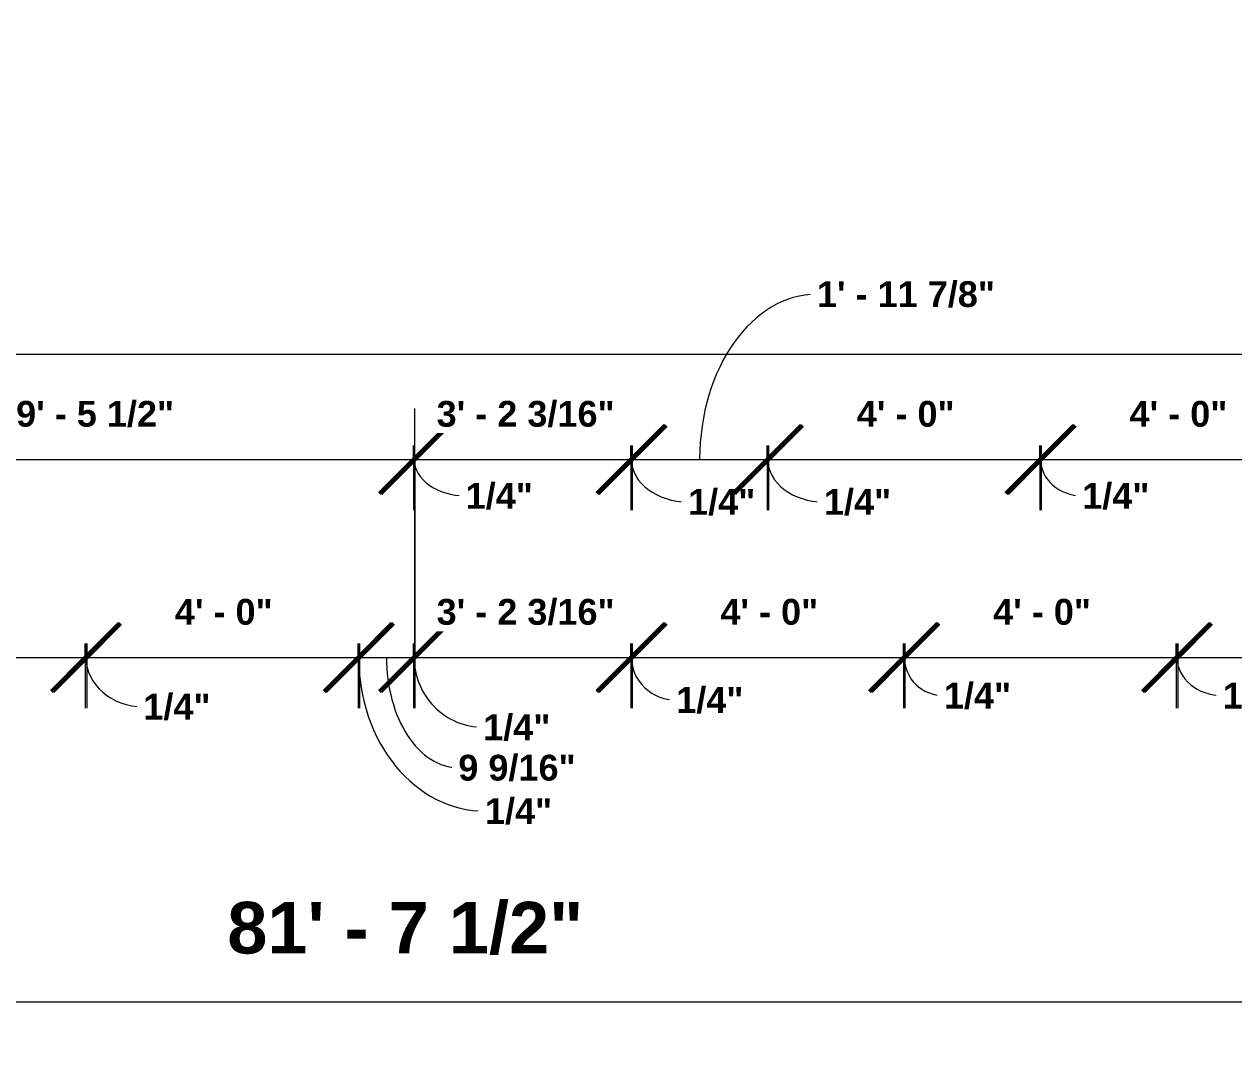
# Model space of a CAD drawing. Header units: inches. Extents: x 23906 to 26777, y -23220 to -20467.
# Drawn here: x 25728.7 to 25942.7, y -23075.6 to -22893.6 of the extents above; entities that cross this region are included whole.
import ezdxf

# ---------------------------------------------------------------- set-up
doc = ezdxf.new("R2010")
doc.units = ezdxf.units.IN
doc.header["$MEASUREMENT"] = 0
for name, color, linetype, lineweight in [('A-ANNO-DIMS', 211, 'Continuous', 9), ('A-ANNO-DIMS-96', 211, 'Continuous', 9), ('A-SITE-ROAD', 130, 'Continuous', 140), ('C-TOPO', 7, 'Continuous', 20)]:
    doc.layers.add(name, color=color, linetype=linetype, lineweight=lineweight)
doc.styles.add('Arial_B', font='arialbd.ttf', dxfattribs={"height": 9.132806})
doc.styles.add('Arial_B_1', font='arialbd.ttf', dxfattribs={"height": 4.566403})
doc.dimstyles.new('OD_Dimension_2', dxfattribs={"dimscale": 12, "dimtxt": 9, "dimasz": 1, "dimexe": 0.75, "dimexo": 0.5, "dimgap": 0.5, "dimtad": 1, "dimdec": 4, "dimrnd": 0.0625, "dimzin": 3, "dimdsep": 46, "dimlunit": 4, "dimtxsty": 'Arial_B', "dimblk1": 'OBLIQUE', "dimblk2": 'OBLIQUE', "dimsah": 1, "dimcen": 0.09, "dimdle": 0.75, "dimazin": 0, "dimtfac": 1, "dimtdec": 4, "dimtix": 1, "dimtmove": 0, "dimatfit": 3, "dimfxl": 1, "dimtvp": 1, "dimtfill": 1, "dimfrac": 2, "dimtolj": 1, "dimtzin": 0, "dimlwd": 13, "dimlwe": 13, "dimarcsym": 2})
doc.dimstyles.new('OD_Dimension_2_2', dxfattribs={"dimscale": 12, "dimtxt": 4.5, "dimasz": 1, "dimexe": 0.75, "dimexo": 0.5, "dimgap": 0.375, "dimtad": 1, "dimdec": 4, "dimrnd": 0.0625, "dimzin": 3, "dimdsep": 46, "dimlunit": 4, "dimtxsty": 'Arial_B_1', "dimblk1": 'OBLIQUE', "dimblk2": 'OBLIQUE', "dimsah": 1, "dimcen": 0.09, "dimdle": 0.75, "dimazin": 0, "dimtfac": 1, "dimtdec": 4, "dimtix": 1, "dimtmove": 1, "dimatfit": 3, "dimfxl": 1, "dimtvp": 1, "dimtfill": 1, "dimfrac": 2, "dimtolj": 1, "dimtzin": 0, "dimlwd": 13, "dimlwe": 13, "dimarcsym": 2})
doc.dimstyles.new('OD_Dimension_2_3', dxfattribs={"dimscale": 12, "dimtxt": 4.5, "dimasz": 1, "dimexe": 0.75, "dimexo": 0.5, "dimgap": 0.375, "dimtad": 1, "dimdec": 4, "dimrnd": 0.0625, "dimzin": 3, "dimdsep": 46, "dimlunit": 4, "dimtxsty": 'Arial_B_1', "dimblk1": 'OBLIQUE', "dimblk2": 'OBLIQUE', "dimsah": 1, "dimcen": 0.09, "dimdle": 0.75, "dimazin": 0, "dimtfac": 1, "dimtdec": 4, "dimtix": 1, "dimtmove": 0, "dimatfit": 3, "dimfxl": 1, "dimtvp": 1, "dimtfill": 1, "dimfrac": 2, "dimtolj": 1, "dimtzin": 0, "dimlwd": 13, "dimlwe": 13, "dimarcsym": 2})

# ---------------------------------------------------------------- blocks, each defined once
blk = doc.blocks.new('DIMBLOCK86-Enlarged First Floor Plan _East_')
at = {"layer": 'A-ANNO-DIMS-96', "lineweight": 13}
for p, q in [((25305.39, -22798.58), (25305.39, -23075.65)), ((25305.39, -23066.65), (25305.39, -22798.58)), ((26284.89, -22804.8), (26284.89, -23075.65)), ((26284.89, -23066.65), (26284.89, -22804.8)), ((25296.39, -23066.65), (26293.89, -23066.65))]:
    blk.add_line(p, q, dxfattribs=at)
at = {"layer": 'A-ANNO-DIMS-96', "lineweight": 50}
for p, q in [((25305.39, -23066.65), (25311.39, -23060.65)), ((26284.89, -23066.65), (26290.89, -23060.65)), ((25305.39, -23066.65), (25299.39, -23072.65)), ((26284.89, -23066.65), (26278.89, -23072.65))]:
    blk.add_line(p, q, dxfattribs=at)
at = {"layer": 'A-ANNO-DIMS-96', "color": 0, "lineweight": 13, "insert": (25764.64, -23048.94), "char_height": 9.1328, "width": 73.2, "attachment_point": 1, "line_spacing_factor": 0.938532, "style": 'Arial_B', "bg_fill": 3, "box_fill_scale": 1.25, "bg_fill_color": 0, "bg_fill_transparency": 0}
blk.add_mtext('81\' - 7 1/2"', dxfattribs=at)
blk = doc.blocks.new('_Oblique')
at = {"color": 0, "linetype": 'ByBlock', "lineweight": -2}
blk.add_line((-0.5, -0.5), (0.5, 0.5), dxfattribs=at)
blk = doc.blocks.new('DIMBLOCK144-Enlarged First Floor Plan _East_')
at = {"layer": 'A-ANNO-DIMS-96', "lineweight": 13}
for p, q in [((25684.08, -22804.62), (25684.08, -22979.65)), ((25684.08, -22970.65), (25684.08, -22804.62)), ((25797.58, -22968.16), (25797.58, -22979.65)), ((25797.58, -22970.65), (25797.58, -22968.16)), ((25684.08, -22970.65), (25797.58, -22970.65))]:
    blk.add_line(p, q, dxfattribs=at)
at = {"layer": 'A-ANNO-DIMS-96', "lineweight": 50}
for p, q in [((25684.08, -22970.65), (25690.08, -22964.65)), ((25797.58, -22970.65), (25803.58, -22964.65)), ((25684.08, -22970.65), (25678.08, -22976.65)), ((25797.58, -22970.65), (25791.58, -22976.65))]:
    blk.add_line(p, q, dxfattribs=at)
at = {"layer": 'A-ANNO-DIMS-96', "color": 0, "lineweight": 13, "insert": (25727.29, -22960.29), "char_height": 4.5664, "width": 32.4857, "attachment_point": 1, "line_spacing_factor": 0.938532, "style": 'Arial_B_1', "bg_fill": 3, "box_fill_scale": 1.25, "bg_fill_color": 0, "bg_fill_transparency": 0}
blk.add_mtext('9\' - 5 1/2"', dxfattribs=at)
blk = doc.blocks.new('DIMBLOCK145-Enlarged First Floor Plan _East_')
at = {"layer": 'A-ANNO-DIMS-96', "lineweight": 13}
for p, q in [((25797.83, -23003.9), (25797.83, -22961.65)), ((25797.58, -22968.16), (25797.58, -22979.65)), ((25797.58, -22970.65), (25797.58, -22968.16)), ((25797.58, -22970.65), (25797.83, -22970.65)), ((25797.83, -22970.65), (25797.83, -23003.9))]:
    blk.add_line(p, q, dxfattribs=at)
at = {"layer": 'A-ANNO-DIMS-96', "lineweight": 50}
for p, q in [((25797.58, -22970.65), (25803.58, -22964.65)), ((25797.83, -22970.65), (25803.83, -22964.65)), ((25797.58, -22970.65), (25791.58, -22976.65)), ((25797.83, -22970.65), (25791.83, -22976.65))]:
    blk.add_line(p, q, dxfattribs=at)
at = {"layer": 'A-ANNO-DIMS-96', "lineweight": 13}
blk.add_ellipse((25806.81, -22970.65), major_axis=(9.1, 0), ratio=0.707693, start_param=3.141593, end_param=4.712389, dxfattribs=at)
at = {"layer": 'A-ANNO-DIMS-96', "color": 0, "lineweight": 13, "insert": (25806.81, -22974.81), "char_height": 4.566, "width": 13.8, "attachment_point": 1, "line_spacing_factor": 0.938532, "style": 'Arial_B_1', "bg_fill": 3, "box_fill_scale": 1.25, "bg_fill_color": 0, "bg_fill_transparency": 0}
blk.add_mtext('1/4"', dxfattribs=at)
blk = doc.blocks.new('DIMBLOCK146-Enlarged First Floor Plan _East_')
at = {"layer": 'A-ANNO-DIMS-96', "lineweight": 13}
for p, q in [((25797.83, -23003.9), (25797.83, -22961.65)), ((25836.02, -22968.16), (25836.02, -22979.65)), ((25836.02, -22970.65), (25836.02, -22968.16)), ((25797.83, -22970.65), (25836.02, -22970.65)), ((25797.83, -22970.65), (25797.83, -23003.9))]:
    blk.add_line(p, q, dxfattribs=at)
at = {"layer": 'A-ANNO-DIMS-96', "lineweight": 50}
for p, q in [((25797.83, -22970.65), (25803.83, -22964.65)), ((25836.02, -22970.65), (25842.02, -22964.65)), ((25797.83, -22970.65), (25791.83, -22976.65)), ((25836.02, -22970.65), (25830.02, -22976.65))]:
    blk.add_line(p, q, dxfattribs=at)
at = {"layer": 'A-ANNO-DIMS-96', "color": 0, "lineweight": 13, "insert": (25801.67, -22960.29), "char_height": 4.5664, "width": 36.6, "attachment_point": 1, "line_spacing_factor": 0.938532, "style": 'Arial_B_1', "bg_fill": 3, "box_fill_scale": 1.25, "bg_fill_color": 0, "bg_fill_transparency": 0}
blk.add_mtext('3\' - 2 3/16"', dxfattribs=at)
blk = doc.blocks.new('DIMBLOCK147-Enlarged First Floor Plan _East_')
at = {"layer": 'A-ANNO-DIMS-96', "lineweight": 50}
for p, q in [((25836.02, -22970.65), (25842.02, -22964.65)), ((25836.27, -22970.65), (25842.27, -22964.65)), ((25836.02, -22970.65), (25830.02, -22976.65)), ((25836.27, -22970.65), (25830.27, -22976.65))]:
    blk.add_line(p, q, dxfattribs=at)
at = {"layer": 'A-ANNO-DIMS-96', "lineweight": 13}
for p, q in [((25836.02, -22968.16), (25836.02, -22979.65)), ((25836.02, -22970.65), (25836.02, -22968.16)), ((25836.27, -22968.16), (25836.27, -22979.65)), ((25836.27, -22970.65), (25836.27, -22968.16)), ((25836.02, -22970.65), (25836.27, -22970.65))]:
    blk.add_line(p, q, dxfattribs=at)
blk.add_ellipse((25846.16, -22970.65), major_axis=(10.02, 0), ratio=0.749908, start_param=3.141593, end_param=4.712389, dxfattribs=at)
at = {"layer": 'A-ANNO-DIMS-96', "color": 0, "lineweight": 13, "insert": (25846.16, -22975.88), "char_height": 4.566, "width": 13.8, "attachment_point": 1, "line_spacing_factor": 0.938532, "style": 'Arial_B_1', "bg_fill": 3, "box_fill_scale": 1.25, "bg_fill_color": 0, "bg_fill_transparency": 0}
blk.add_mtext('1/4"', dxfattribs=at)
blk = doc.blocks.new('DIMBLOCK148-Enlarged First Floor Plan _East_')
at = {"layer": 'A-ANNO-DIMS-96', "lineweight": 50}
for p, q in [((25836.27, -22970.65), (25842.27, -22964.65)), ((25860.14, -22970.65), (25866.14, -22964.65)), ((25836.27, -22970.65), (25830.27, -22976.65)), ((25860.14, -22970.65), (25854.14, -22976.65))]:
    blk.add_line(p, q, dxfattribs=at)
at = {"layer": 'A-ANNO-DIMS-96', "lineweight": 13}
for p, q in [((25836.27, -22968.16), (25836.27, -22979.65)), ((25836.27, -22970.65), (25836.27, -22968.16)), ((25860.14, -22968.16), (25860.14, -22979.65)), ((25860.14, -22970.65), (25860.14, -22968.16)), ((25836.27, -22970.65), (25860.14, -22970.65))]:
    blk.add_line(p, q, dxfattribs=at)
blk.add_ellipse((25868.95, -22970.65), major_axis=(0, 29.25), ratio=0.709261, start_param=0, end_param=1.570796, dxfattribs=at)
at = {"layer": 'A-ANNO-DIMS-96', "color": 0, "lineweight": 13, "insert": (25868.95, -22939.11), "char_height": 4.5664, "width": 36.6, "attachment_point": 1, "line_spacing_factor": 0.938532, "style": 'Arial_B_1', "bg_fill": 3, "box_fill_scale": 1.25, "bg_fill_color": 0, "bg_fill_transparency": 0}
blk.add_mtext('1\' - 11 7/8"', dxfattribs=at)
blk = doc.blocks.new('DIMBLOCK149-Enlarged First Floor Plan _East_')
at = {"layer": 'A-ANNO-DIMS-96', "lineweight": 50}
for p, q in [((25860.14, -22970.65), (25866.14, -22964.65)), ((25860.39, -22970.65), (25866.39, -22964.65)), ((25860.14, -22970.65), (25854.14, -22976.65)), ((25860.39, -22970.65), (25854.39, -22976.65))]:
    blk.add_line(p, q, dxfattribs=at)
at = {"layer": 'A-ANNO-DIMS-96', "lineweight": 13}
for p, q in [((25860.14, -22968.16), (25860.14, -22979.65)), ((25860.14, -22970.65), (25860.14, -22968.16)), ((25860.39, -22968.16), (25860.39, -22979.65)), ((25860.39, -22970.65), (25860.39, -22968.16)), ((25860.14, -22970.65), (25860.39, -22970.65))]:
    blk.add_line(p, q, dxfattribs=at)
blk.add_ellipse((25870.19, -22970.65), major_axis=(9.93, 0), ratio=0.756721, start_param=3.141593, end_param=4.712389, dxfattribs=at)
at = {"layer": 'A-ANNO-DIMS-96', "color": 0, "lineweight": 13, "insert": (25870.19, -22975.88), "char_height": 4.566, "width": 13.8, "attachment_point": 1, "line_spacing_factor": 0.938532, "style": 'Arial_B_1', "bg_fill": 3, "box_fill_scale": 1.25, "bg_fill_color": 0, "bg_fill_transparency": 0}
blk.add_mtext('1/4"', dxfattribs=at)
blk = doc.blocks.new('DIMBLOCK150-Enlarged First Floor Plan _East_')
at = {"layer": 'A-ANNO-DIMS-96', "lineweight": 50}
for p, q in [((25860.39, -22970.65), (25866.39, -22964.65)), ((25908.39, -22970.65), (25914.39, -22964.65)), ((25860.39, -22970.65), (25854.39, -22976.65)), ((25908.39, -22970.65), (25902.39, -22976.65))]:
    blk.add_line(p, q, dxfattribs=at)
at = {"layer": 'A-ANNO-DIMS-96', "lineweight": 13}
for p, q in [((25860.39, -22968.16), (25860.39, -22979.65)), ((25860.39, -22970.65), (25860.39, -22968.16)), ((25908.39, -22968.16), (25908.39, -22979.65)), ((25908.39, -22970.65), (25908.39, -22968.16)), ((25860.39, -22970.65), (25908.39, -22970.65))]:
    blk.add_line(p, q, dxfattribs=at)
at = {"layer": 'A-ANNO-DIMS-96', "color": 0, "lineweight": 13, "insert": (25876, -22960.29), "char_height": 4.566, "width": 20.1429, "attachment_point": 1, "line_spacing_factor": 0.938532, "style": 'Arial_B_1', "bg_fill": 3, "box_fill_scale": 1.25, "bg_fill_color": 0, "bg_fill_transparency": 0}
blk.add_mtext('4\' - 0"', dxfattribs=at)
blk = doc.blocks.new('DIMBLOCK151-Enlarged First Floor Plan _East_')
at = {"layer": 'A-ANNO-DIMS-96', "lineweight": 50}
for p, q in [((25908.39, -22970.65), (25914.39, -22964.65)), ((25908.64, -22970.65), (25914.64, -22964.65)), ((25908.39, -22970.65), (25902.39, -22976.65)), ((25908.64, -22970.65), (25902.64, -22976.65))]:
    blk.add_line(p, q, dxfattribs=at)
at = {"layer": 'A-ANNO-DIMS-96', "lineweight": 13}
for p, q in [((25908.39, -22968.16), (25908.39, -22979.65)), ((25908.39, -22970.65), (25908.39, -22968.16)), ((25908.64, -22968.16), (25908.64, -22979.65)), ((25908.64, -22970.65), (25908.64, -22968.16)), ((25908.39, -22970.65), (25908.64, -22970.65))]:
    blk.add_line(p, q, dxfattribs=at)
blk.add_ellipse((25915.88, -22970.65), major_axis=(7.36, 0), ratio=0.875137, start_param=3.141593, end_param=4.712389, dxfattribs=at)
at = {"layer": 'A-ANNO-DIMS-96', "color": 0, "lineweight": 13, "insert": (25915.88, -22974.81), "char_height": 4.566, "width": 13.8, "attachment_point": 1, "line_spacing_factor": 0.938532, "style": 'Arial_B_1', "bg_fill": 3, "box_fill_scale": 1.25, "bg_fill_color": 0, "bg_fill_transparency": 0}
blk.add_mtext('1/4"', dxfattribs=at)
blk = doc.blocks.new('DIMBLOCK152-Enlarged First Floor Plan _East_')
at = {"layer": 'A-ANNO-DIMS-96', "lineweight": 50}
for p, q in [((25908.64, -22970.65), (25914.64, -22964.65)), ((25956.64, -22970.65), (25962.64, -22964.65)), ((25908.64, -22970.65), (25902.64, -22976.65)), ((25956.64, -22970.65), (25950.64, -22976.65))]:
    blk.add_line(p, q, dxfattribs=at)
at = {"layer": 'A-ANNO-DIMS-96', "lineweight": 13}
for p, q in [((25908.64, -22968.16), (25908.64, -22979.65)), ((25908.64, -22970.65), (25908.64, -22968.16)), ((25956.64, -22968.16), (25956.64, -22979.65)), ((25956.64, -22970.65), (25956.64, -22968.16)), ((25908.64, -22970.65), (25956.64, -22970.65))]:
    blk.add_line(p, q, dxfattribs=at)
at = {"layer": 'A-ANNO-DIMS-96', "color": 0, "lineweight": 13, "insert": (25924.25, -22960.29), "char_height": 4.566, "width": 20.1429, "attachment_point": 1, "line_spacing_factor": 0.938532, "style": 'Arial_B_1', "bg_fill": 3, "box_fill_scale": 1.25, "bg_fill_color": 0, "bg_fill_transparency": 0}
blk.add_mtext('4\' - 0"', dxfattribs=at)
blk = doc.blocks.new('DIMBLOCK238-Enlarged First Floor Plan _East_')
at = {"layer": 'A-ANNO-DIMS-96', "lineweight": 50}
for p, q in [((25691.52, -23005.69), (25697.52, -22999.69)), ((25739.52, -23005.69), (25745.52, -22999.69)), ((25691.52, -23005.69), (25685.52, -23011.69)), ((25739.52, -23005.69), (25733.52, -23011.69))]:
    blk.add_line(p, q, dxfattribs=at)
at = {"layer": 'A-ANNO-DIMS-96', "lineweight": 13}
for p, q in [((25691.52, -23003.2), (25691.52, -23014.69)), ((25691.52, -23005.69), (25691.52, -23003.2)), ((25739.52, -23003.2), (25739.52, -23014.69)), ((25739.52, -23005.69), (25739.52, -23003.2)), ((25691.52, -23005.69), (25739.52, -23005.69))]:
    blk.add_line(p, q, dxfattribs=at)
at = {"layer": 'A-ANNO-DIMS-96', "color": 0, "lineweight": 13, "insert": (25707.12, -22995.33), "char_height": 4.566, "width": 20.1429, "attachment_point": 1, "line_spacing_factor": 0.938532, "style": 'Arial_B_1', "bg_fill": 3, "box_fill_scale": 1.25, "bg_fill_color": 0, "bg_fill_transparency": 0}
blk.add_mtext('4\' - 0"', dxfattribs=at)
blk = doc.blocks.new('DIMBLOCK239-Enlarged First Floor Plan _East_')
at = {"layer": 'A-ANNO-DIMS-96', "lineweight": 50}
for p, q in [((25739.52, -23005.69), (25745.52, -22999.69)), ((25739.77, -23005.69), (25745.77, -22999.69)), ((25739.52, -23005.69), (25733.52, -23011.69)), ((25739.77, -23005.69), (25733.77, -23011.69))]:
    blk.add_line(p, q, dxfattribs=at)
at = {"layer": 'A-ANNO-DIMS-96', "lineweight": 13}
for p, q in [((25739.52, -23003.2), (25739.52, -23014.69)), ((25739.52, -23005.69), (25739.52, -23003.2)), ((25739.77, -23003.2), (25739.77, -23014.69)), ((25739.77, -23005.69), (25739.77, -23003.2)), ((25739.52, -23005.69), (25739.77, -23005.69))]:
    blk.add_line(p, q, dxfattribs=at)
blk.add_ellipse((25749.79, -23005.69), major_axis=(10.15, 0), ratio=0.858017, start_param=3.141593, end_param=4.712389, dxfattribs=at)
at = {"layer": 'A-ANNO-DIMS-96', "color": 0, "lineweight": 13, "insert": (25749.79, -23012.12), "char_height": 4.566, "width": 13.8, "attachment_point": 1, "line_spacing_factor": 0.938532, "style": 'Arial_B_1', "bg_fill": 3, "box_fill_scale": 1.25, "bg_fill_color": 0, "bg_fill_transparency": 0}
blk.add_mtext('1/4"', dxfattribs=at)
blk = doc.blocks.new('DIMBLOCK240-Enlarged First Floor Plan _East_')
at = {"layer": 'A-ANNO-DIMS-96', "lineweight": 50}
for p, q in [((25739.77, -23005.69), (25745.77, -22999.69)), ((25787.77, -23005.69), (25793.77, -22999.69)), ((25739.77, -23005.69), (25733.77, -23011.69)), ((25787.77, -23005.69), (25781.77, -23011.69))]:
    blk.add_line(p, q, dxfattribs=at)
at = {"layer": 'A-ANNO-DIMS-96', "lineweight": 13}
for p, q in [((25739.77, -23003.2), (25739.77, -23014.69)), ((25739.77, -23005.69), (25739.77, -23003.2)), ((25787.77, -23003.2), (25787.77, -23014.69)), ((25787.77, -23005.69), (25787.77, -23003.2)), ((25739.77, -23005.69), (25787.77, -23005.69))]:
    blk.add_line(p, q, dxfattribs=at)
at = {"layer": 'A-ANNO-DIMS-96', "color": 0, "lineweight": 13, "insert": (25755.37, -22995.33), "char_height": 4.566, "width": 20.1429, "attachment_point": 1, "line_spacing_factor": 0.938532, "style": 'Arial_B_1', "bg_fill": 3, "box_fill_scale": 1.25, "bg_fill_color": 0, "bg_fill_transparency": 0}
blk.add_mtext('4\' - 0"', dxfattribs=at)
blk = doc.blocks.new('DIMBLOCK241-Enlarged First Floor Plan _East_')
at = {"layer": 'A-ANNO-DIMS-96', "lineweight": 50}
for p, q in [((25787.77, -23005.69), (25793.77, -22999.69)), ((25788.02, -23005.69), (25794.02, -22999.69)), ((25787.77, -23005.69), (25781.77, -23011.69)), ((25788.02, -23005.69), (25782.02, -23011.69))]:
    blk.add_line(p, q, dxfattribs=at)
at = {"layer": 'A-ANNO-DIMS-96', "lineweight": 13}
for p, q in [((25787.77, -23003.2), (25787.77, -23014.69)), ((25787.77, -23005.69), (25787.77, -23003.2)), ((25788.02, -23003.2), (25788.02, -23014.69)), ((25788.02, -23005.69), (25788.02, -23003.2)), ((25787.77, -23005.69), (25788.02, -23005.69))]:
    blk.add_line(p, q, dxfattribs=at)
blk.add_ellipse((25810.22, -23005.69), major_axis=(0, 27.19), ratio=0.821448, start_param=1.570796, end_param=3.141593, dxfattribs=at)
at = {"layer": 'A-ANNO-DIMS-96', "color": 0, "lineweight": 13, "insert": (25810.22, -23030.59), "char_height": 4.566, "width": 13.8, "attachment_point": 1, "line_spacing_factor": 0.938532, "style": 'Arial_B_1', "bg_fill": 3, "box_fill_scale": 1.25, "bg_fill_color": 0, "bg_fill_transparency": 0}
blk.add_mtext('1/4"', dxfattribs=at)
blk = doc.blocks.new('DIMBLOCK242-Enlarged First Floor Plan _East_')
at = {"layer": 'A-ANNO-DIMS-96', "lineweight": 50}
for p, q in [((25788.02, -23005.69), (25794.02, -22999.69)), ((25797.58, -23005.69), (25803.58, -22999.69)), ((25788.02, -23005.69), (25782.02, -23011.69)), ((25797.58, -23005.69), (25791.58, -23011.69))]:
    blk.add_line(p, q, dxfattribs=at)
at = {"layer": 'A-ANNO-DIMS-96', "lineweight": 13}
for p, q in [((25788.02, -23003.2), (25788.02, -23014.69)), ((25788.02, -23005.69), (25788.02, -23003.2)), ((25797.58, -23003.2), (25797.58, -23014.69)), ((25797.58, -23005.69), (25797.58, -23003.2)), ((25788.02, -23005.69), (25797.58, -23005.69))]:
    blk.add_line(p, q, dxfattribs=at)
blk.add_ellipse((25805.51, -23005.69), major_axis=(0, 19.5), ratio=0.65171, start_param=1.570796, end_param=3.141593, dxfattribs=at)
at = {"layer": 'A-ANNO-DIMS-96', "color": 0, "lineweight": 13, "insert": (25805.51, -23022.91), "char_height": 4.566, "width": 24.0857, "attachment_point": 1, "line_spacing_factor": 0.938532, "style": 'Arial_B_1', "bg_fill": 3, "box_fill_scale": 1.25, "bg_fill_color": 0, "bg_fill_transparency": 0}
blk.add_mtext('9 9/16"', dxfattribs=at)
blk = doc.blocks.new('DIMBLOCK243-Enlarged First Floor Plan _East_')
at = {"layer": 'A-ANNO-DIMS-96', "lineweight": 50}
for p, q in [((25797.58, -23005.69), (25803.58, -22999.69)), ((25797.83, -23005.69), (25803.83, -22999.69)), ((25797.58, -23005.69), (25791.58, -23011.69)), ((25797.83, -23005.69), (25791.83, -23011.69))]:
    blk.add_line(p, q, dxfattribs=at)
at = {"layer": 'A-ANNO-DIMS-96', "lineweight": 13}
for p, q in [((25797.58, -23003.2), (25797.58, -23014.69)), ((25797.58, -23005.69), (25797.58, -23003.2)), ((25797.83, -23003.2), (25797.83, -23014.69)), ((25797.83, -23005.69), (25797.83, -23003.2)), ((25797.58, -23005.69), (25797.83, -23005.69))]:
    blk.add_line(p, q, dxfattribs=at)
blk.add_ellipse((25809.91, -23005.69), major_axis=(0, 12.36), ratio=0.987583, start_param=1.570796, end_param=3.141593, dxfattribs=at)
at = {"layer": 'A-ANNO-DIMS-96', "color": 0, "lineweight": 13, "insert": (25809.91, -23015.77), "char_height": 4.566, "width": 13.8, "attachment_point": 1, "line_spacing_factor": 0.938532, "style": 'Arial_B_1', "bg_fill": 3, "box_fill_scale": 1.25, "bg_fill_color": 0, "bg_fill_transparency": 0}
blk.add_mtext('1/4"', dxfattribs=at)
blk = doc.blocks.new('DIMBLOCK244-Enlarged First Floor Plan _East_')
at = {"layer": 'A-ANNO-DIMS-96', "lineweight": 50}
for p, q in [((25797.83, -23005.69), (25803.83, -22999.69)), ((25836.02, -23005.69), (25842.02, -22999.69)), ((25797.83, -23005.69), (25791.83, -23011.69)), ((25836.02, -23005.69), (25830.02, -23011.69))]:
    blk.add_line(p, q, dxfattribs=at)
at = {"layer": 'A-ANNO-DIMS-96', "lineweight": 13}
for p, q in [((25797.83, -23003.2), (25797.83, -23014.69)), ((25797.83, -23005.69), (25797.83, -23003.2)), ((25836.02, -23003.2), (25836.02, -23014.69)), ((25836.02, -23005.69), (25836.02, -23003.2)), ((25797.83, -23005.69), (25836.02, -23005.69))]:
    blk.add_line(p, q, dxfattribs=at)
at = {"layer": 'A-ANNO-DIMS-96', "color": 0, "lineweight": 13, "insert": (25801.67, -22995.33), "char_height": 4.5664, "width": 36.6, "attachment_point": 1, "line_spacing_factor": 0.938532, "style": 'Arial_B_1', "bg_fill": 3, "box_fill_scale": 1.25, "bg_fill_color": 0, "bg_fill_transparency": 0}
blk.add_mtext('3\' - 2 3/16"', dxfattribs=at)
blk = doc.blocks.new('DIMBLOCK245-Enlarged First Floor Plan _East_')
at = {"layer": 'A-ANNO-DIMS-96', "lineweight": 50}
for p, q in [((25836.02, -23005.69), (25842.02, -22999.69)), ((25836.27, -23005.69), (25842.27, -22999.69)), ((25836.02, -23005.69), (25830.02, -23011.69)), ((25836.27, -23005.69), (25830.27, -23011.69))]:
    blk.add_line(p, q, dxfattribs=at)
at = {"layer": 'A-ANNO-DIMS-96', "lineweight": 13}
for p, q in [((25836.02, -23003.2), (25836.02, -23014.69)), ((25836.02, -23005.69), (25836.02, -23003.2)), ((25836.27, -23003.2), (25836.27, -23014.69)), ((25836.27, -23005.69), (25836.27, -23003.2)), ((25836.02, -23005.69), (25836.27, -23005.69))]:
    blk.add_line(p, q, dxfattribs=at)
blk.add_ellipse((25844.06, -23005.69), major_axis=(7.92, 0), ratio=0.950906, start_param=3.141593, end_param=4.712389, dxfattribs=at)
at = {"layer": 'A-ANNO-DIMS-96', "color": 0, "lineweight": 13, "insert": (25844.06, -23010.93), "char_height": 4.566, "width": 13.8, "attachment_point": 1, "line_spacing_factor": 0.938532, "style": 'Arial_B_1', "bg_fill": 3, "box_fill_scale": 1.25, "bg_fill_color": 0, "bg_fill_transparency": 0}
blk.add_mtext('1/4"', dxfattribs=at)
blk = doc.blocks.new('DIMBLOCK246-Enlarged First Floor Plan _East_')
at = {"layer": 'A-ANNO-DIMS-96', "lineweight": 50}
for p, q in [((25836.27, -23005.69), (25842.27, -22999.69)), ((25884.27, -23005.69), (25890.27, -22999.69)), ((25836.27, -23005.69), (25830.27, -23011.69)), ((25884.27, -23005.69), (25878.27, -23011.69))]:
    blk.add_line(p, q, dxfattribs=at)
at = {"layer": 'A-ANNO-DIMS-96', "lineweight": 13}
for p, q in [((25836.27, -23003.2), (25836.27, -23014.69)), ((25836.27, -23005.69), (25836.27, -23003.2)), ((25884.27, -23003.2), (25884.27, -23014.69)), ((25884.27, -23005.69), (25884.27, -23003.2)), ((25836.27, -23005.69), (25884.27, -23005.69))]:
    blk.add_line(p, q, dxfattribs=at)
at = {"layer": 'A-ANNO-DIMS-96', "color": 0, "lineweight": 13, "insert": (25851.87, -22995.33), "char_height": 4.566, "width": 20.1429, "attachment_point": 1, "line_spacing_factor": 0.938532, "style": 'Arial_B_1', "bg_fill": 3, "box_fill_scale": 1.25, "bg_fill_color": 0, "bg_fill_transparency": 0}
blk.add_mtext('4\' - 0"', dxfattribs=at)
blk = doc.blocks.new('DIMBLOCK247-Enlarged First Floor Plan _East_')
at = {"layer": 'A-ANNO-DIMS-96', "lineweight": 50}
for p, q in [((25884.27, -23005.69), (25890.27, -22999.69)), ((25884.52, -23005.69), (25890.52, -22999.69)), ((25884.27, -23005.69), (25878.27, -23011.69)), ((25884.52, -23005.69), (25878.52, -23011.69))]:
    blk.add_line(p, q, dxfattribs=at)
at = {"layer": 'A-ANNO-DIMS-96', "lineweight": 13}
for p, q in [((25884.27, -23003.2), (25884.27, -23014.69)), ((25884.27, -23005.69), (25884.27, -23003.2)), ((25884.52, -23003.2), (25884.52, -23014.69)), ((25884.52, -23005.69), (25884.52, -23003.2)), ((25884.27, -23005.69), (25884.52, -23005.69))]:
    blk.add_line(p, q, dxfattribs=at)
blk.add_ellipse((25891.41, -23005.69), major_axis=(7.02, 0), ratio=0.961705, start_param=3.141593, end_param=4.712389, dxfattribs=at)
at = {"layer": 'A-ANNO-DIMS-96', "color": 0, "lineweight": 13, "insert": (25891.41, -23010.16), "char_height": 4.566, "width": 13.8, "attachment_point": 1, "line_spacing_factor": 0.938532, "style": 'Arial_B_1', "bg_fill": 3, "box_fill_scale": 1.25, "bg_fill_color": 0, "bg_fill_transparency": 0}
blk.add_mtext('1/4"', dxfattribs=at)
blk = doc.blocks.new('DIMBLOCK248-Enlarged First Floor Plan _East_')
at = {"layer": 'A-ANNO-DIMS-96', "lineweight": 50}
for p, q in [((25884.52, -23005.69), (25890.52, -22999.69)), ((25932.52, -23005.69), (25938.52, -22999.69)), ((25884.52, -23005.69), (25878.52, -23011.69)), ((25932.52, -23005.69), (25926.52, -23011.69))]:
    blk.add_line(p, q, dxfattribs=at)
at = {"layer": 'A-ANNO-DIMS-96', "lineweight": 13}
for p, q in [((25884.52, -23003.2), (25884.52, -23014.69)), ((25884.52, -23005.69), (25884.52, -23003.2)), ((25932.52, -23003.2), (25932.52, -23014.69)), ((25932.52, -23005.69), (25932.52, -23003.2)), ((25884.52, -23005.69), (25932.52, -23005.69))]:
    blk.add_line(p, q, dxfattribs=at)
at = {"layer": 'A-ANNO-DIMS-96', "color": 0, "lineweight": 13, "insert": (25900.12, -22995.33), "char_height": 4.566, "width": 20.1429, "attachment_point": 1, "line_spacing_factor": 0.938532, "style": 'Arial_B_1', "bg_fill": 3, "box_fill_scale": 1.25, "bg_fill_color": 0, "bg_fill_transparency": 0}
blk.add_mtext('4\' - 0"', dxfattribs=at)
blk = doc.blocks.new('DIMBLOCK249-Enlarged First Floor Plan _East_')
at = {"layer": 'A-ANNO-DIMS-96', "lineweight": 50}
for p, q in [((25932.52, -23005.69), (25938.52, -22999.69)), ((25932.77, -23005.69), (25938.77, -22999.69)), ((25932.52, -23005.69), (25926.52, -23011.69)), ((25932.77, -23005.69), (25926.77, -23011.69))]:
    blk.add_line(p, q, dxfattribs=at)
at = {"layer": 'A-ANNO-DIMS-96', "lineweight": 13}
for p, q in [((25932.52, -23003.2), (25932.52, -23014.69)), ((25932.52, -23005.69), (25932.52, -23003.2)), ((25932.77, -23003.2), (25932.77, -23014.69)), ((25932.77, -23005.69), (25932.77, -23003.2)), ((25932.52, -23005.69), (25932.77, -23005.69))]:
    blk.add_line(p, q, dxfattribs=at)
blk.add_ellipse((25940.74, -23005.69), major_axis=(8.1, 0), ratio=0.833531, start_param=3.141593, end_param=4.712389, dxfattribs=at)
at = {"layer": 'A-ANNO-DIMS-96', "color": 0, "lineweight": 13, "insert": (25940.74, -23010.16), "char_height": 4.566, "width": 13.8, "attachment_point": 1, "line_spacing_factor": 0.938532, "style": 'Arial_B_1', "bg_fill": 3, "box_fill_scale": 1.25, "bg_fill_color": 0, "bg_fill_transparency": 0}
blk.add_mtext('1/4"', dxfattribs=at)
blk = doc.blocks.new('DIMBLOCK250-Enlarged First Floor Plan _East_')
at = {"layer": 'A-ANNO-DIMS-96', "lineweight": 50}
for p, q in [((25932.77, -23005.69), (25938.77, -22999.69)), ((25980.77, -23005.69), (25986.77, -22999.69)), ((25932.77, -23005.69), (25926.77, -23011.69)), ((25980.77, -23005.69), (25974.77, -23011.69))]:
    blk.add_line(p, q, dxfattribs=at)
at = {"layer": 'A-ANNO-DIMS-96', "lineweight": 13}
for p, q in [((25932.77, -23003.2), (25932.77, -23014.69)), ((25932.77, -23005.69), (25932.77, -23003.2)), ((25980.77, -23003.2), (25980.77, -23014.69)), ((25980.77, -23005.69), (25980.77, -23003.2)), ((25932.77, -23005.69), (25980.77, -23005.69))]:
    blk.add_line(p, q, dxfattribs=at)
at = {"layer": 'A-ANNO-DIMS-96', "color": 0, "lineweight": 13, "insert": (25948.37, -22995.33), "char_height": 4.566, "width": 20.1429, "attachment_point": 1, "line_spacing_factor": 0.938532, "style": 'Arial_B_1', "bg_fill": 3, "box_fill_scale": 1.25, "bg_fill_color": 0, "bg_fill_transparency": 0}
blk.add_mtext('4\' - 0"', dxfattribs=at)

msp = doc.modelspace()

# ---------------------------------------------------------------- linework, layer by layer
at = {"layer": 'A-SITE-ROAD', "color": 43, "lineweight": 13}
msp.add_line((26158.89344, -22952.06748), (24207.10448, -22952.06748), dxfattribs=at)
at = {"layer": 'C-TOPO', "color": 43, "lineweight": 13}
for p in [(26363.89648, -22952.06689), (26284.88965, -22952.06689)]:
    msp.add_line(p, (24207.10448, -22952.06689), dxfattribs=at)

# ---------------------------------------------------------------- next in the draw order: dimensions: what is measured, and where the dimension line sits
at = {"layer": 'A-ANNO-DIMS', "lineweight": 13}
dim = msp.add_linear_dim(base=(26284.89023, -23066.64879), p1=(25305.39023, -22792.58406), p2=(26284.89023, -22798.80281), dimstyle='OD_Dimension_2', override={"dimpost": '<>', "dimfxl": 979.519741}, dxfattribs=at)
dim.commit()
dim.dimension.update_dxf_attribs({"geometry": 'DIMBLOCK86-Enlarged First Floor Plan _East_', "text_midpoint": (25795.14023, -23055.92353)})

# ---------------------------------------------------------------- next in the draw order: dimensions: what is measured, and where the dimension line sits
for base, p1, p2, override, picture, middle in [((25797.57773, -22970.64582), (25684.07773, -22798.61531), (25797.57773, -22962.16053), {"dimpost": '<>', "dimfxl": 199.071068}, 'DIMBLOCK144-Enlarged First Floor Plan _East_', (25740.82773, -22963.78318)), ((25739.51523, -23005.68557), (25691.51523, -22997.20029), (25739.51523, -22997.20029), {"dimpost": '<>', "dimfxl": 48}, 'DIMBLOCK238-Enlarged First Floor Plan _East_', (25715.51523, -22998.85409))]:
    dim = msp.add_linear_dim(base=base, p1=p1, p2=p2, dimstyle='OD_Dimension_2_3', override=override, dxfattribs=at)
    dim.commit()
    dim.dimension.update_dxf_attribs({"geometry": picture, "text_midpoint": middle})

# ---------------------------------------------------------------- next in the draw order: dimensions: what is measured, and where the dimension line sits
for base, p1, p2, override, picture, middle in [((25797.82773, -22970.64582), (25797.57773, -22962.16053), (25797.82773, -22997.90194), {"dimpost": '<>', "dimfxl": 35.742277}, 'DIMBLOCK145-Enlarged First Floor Plan _East_', (25813.70537, -22977.85127)), ((25739.76523, -23005.68557), (25739.51523, -22997.20029), (25739.76523, -22997.20029), {"dimpost": '<>', "dimfxl": 0.25}, 'DIMBLOCK239-Enlarged First Floor Plan _East_', (25756.69456, -23015.16175))]:
    dim = msp.add_linear_dim(base=base, p1=p1, p2=p2, dimstyle='OD_Dimension_2_2', override=override, dxfattribs=at)
    dim.commit()
    dim.dimension.update_dxf_attribs({"geometry": picture, "text_midpoint": middle, "dimtype": 160})

# ---------------------------------------------------------------- next in the draw order: dimensions: what is measured, and where the dimension line sits
dim = msp.add_linear_dim(base=(25836.01523, -22970.64582), p1=(25797.82773, -22997.90194), p2=(25836.01523, -22962.16053), dimstyle='OD_Dimension_2_3', override={"dimpost": '<>', "dimfxl": 52.304235}, dxfattribs=at)
dim.commit()
dim.dimension.update_dxf_attribs({"geometry": 'DIMBLOCK146-Enlarged First Floor Plan _East_', "text_midpoint": (25816.92148, -22963.78474)})

# ---------------------------------------------------------------- next in the draw order: dimensions: what is measured, and where the dimension line sits
dim = msp.add_linear_dim(base=(25836.26523, -22970.64582), p1=(25836.01523, -22962.16053), p2=(25836.26523, -22962.16053), dimstyle='OD_Dimension_2_2', override={"dimpost": '<>', "dimfxl": 0.25}, dxfattribs=at)
dim.commit()
dim.dimension.update_dxf_attribs({"geometry": 'DIMBLOCK147-Enlarged First Floor Plan _East_', "text_midpoint": (25853.05808, -22978.92187), "dimtype": 160})
dim = msp.add_linear_dim(base=(25787.76523, -23005.68557), p1=(25739.76523, -22997.20029), p2=(25787.76523, -22997.20029), dimstyle='OD_Dimension_2_3', override={"dimpost": '<>', "dimfxl": 48}, dxfattribs=at)
dim.commit()
dim.dimension.update_dxf_attribs({"geometry": 'DIMBLOCK240-Enlarged First Floor Plan _East_', "text_midpoint": (25763.76523, -22998.85409)})

# ---------------------------------------------------------------- next in the draw order: dimensions: what is measured, and where the dimension line sits
for base, p1, p2, override, picture, middle in [((25860.14023, -22970.64582), (25836.26523, -22962.16053), (25860.14023, -22962.16053), {"dimpost": '<>', "dimfxl": 23.875}, 'DIMBLOCK148-Enlarged First Floor Plan _East_', (25887.25145, -22942.15537)), ((25788.01523, -23005.68557), (25787.76523, -22997.20029), (25788.01523, -22997.20029), {"dimpost": '<>', "dimfxl": 0.25}, 'DIMBLOCK241-Enlarged First Floor Plan _East_', (25817.12129, -23033.63417))]:
    dim = msp.add_linear_dim(base=base, p1=p1, p2=p2, dimstyle='OD_Dimension_2_2', override=override, dxfattribs=at)
    dim.commit()
    dim.dimension.update_dxf_attribs({"geometry": picture, "text_midpoint": middle, "dimtype": 160})

# ---------------------------------------------------------------- next in the draw order: dimensions: what is measured, and where the dimension line sits
for base, p1, p2, override, picture, middle in [((25860.39023, -22970.64582), (25860.14023, -22962.16053), (25860.39023, -22962.16053), {"dimpost": '<>', "dimfxl": 0.25}, 'DIMBLOCK149-Enlarged First Floor Plan _East_', (25877.09289, -22978.92187)), ((25797.57773, -23005.68557), (25788.01523, -22997.20029), (25797.57773, -22997.20029), {"dimpost": '<>', "dimfxl": 9.5625}, 'DIMBLOCK242-Enlarged First Floor Plan _East_', (25817.54897, -23025.95114))]:
    dim = msp.add_linear_dim(base=base, p1=p1, p2=p2, dimstyle='OD_Dimension_2_2', override=override, dxfattribs=at)
    dim.commit()
    dim.dimension.update_dxf_attribs({"geometry": picture, "text_midpoint": middle, "dimtype": 160})

# ---------------------------------------------------------------- next in the draw order: dimensions: what is measured, and where the dimension line sits
dim = msp.add_linear_dim(base=(25908.39023, -22970.64582), p1=(25860.39023, -22962.16053), p2=(25908.39023, -22962.16053), dimstyle='OD_Dimension_2_3', override={"dimpost": '<>', "dimfxl": 48}, dxfattribs=at)
dim.commit()
dim.dimension.update_dxf_attribs({"geometry": 'DIMBLOCK150-Enlarged First Floor Plan _East_', "text_midpoint": (25884.39023, -22963.81433)})
dim = msp.add_linear_dim(base=(25797.82773, -23005.68557), p1=(25797.57773, -22997.20029), p2=(25797.82773, -22997.20029), dimstyle='OD_Dimension_2_2', override={"dimpost": '<>', "dimfxl": 0.25}, dxfattribs=at)
dim.commit()
dim.dimension.update_dxf_attribs({"geometry": 'DIMBLOCK243-Enlarged First Floor Plan _East_', "text_midpoint": (25816.81019, -23018.81011), "dimtype": 160})

# ---------------------------------------------------------------- next in the draw order: dimensions: what is measured, and where the dimension line sits
dim = msp.add_linear_dim(base=(25908.64023, -22970.64582), p1=(25908.39023, -22962.16053), p2=(25908.64023, -22962.16053), dimstyle='OD_Dimension_2_2', override={"dimpost": '<>', "dimfxl": 0.25}, dxfattribs=at)
dim.commit()
dim.dimension.update_dxf_attribs({"geometry": 'DIMBLOCK151-Enlarged First Floor Plan _East_', "text_midpoint": (25922.77622, -22977.85127), "dimtype": 160})
dim = msp.add_linear_dim(base=(25836.01523, -23005.68557), p1=(25797.82773, -22997.20029), p2=(25836.01523, -22997.20029), dimstyle='OD_Dimension_2_3', override={"dimpost": '<>', "dimfxl": 38.1875}, dxfattribs=at)
dim.commit()
dim.dimension.update_dxf_attribs({"geometry": 'DIMBLOCK244-Enlarged First Floor Plan _East_', "text_midpoint": (25816.92148, -22998.8245)})

# ---------------------------------------------------------------- next in the draw order: dimensions: what is measured, and where the dimension line sits
dim = msp.add_linear_dim(base=(25956.64023, -22970.64582), p1=(25908.64023, -22962.16053), p2=(25956.64023, -22962.16053), dimstyle='OD_Dimension_2_3', override={"dimpost": '<>', "dimfxl": 48}, dxfattribs=at)
dim.commit()
dim.dimension.update_dxf_attribs({"geometry": 'DIMBLOCK152-Enlarged First Floor Plan _East_', "text_midpoint": (25932.64023, -22963.81433)})
dim = msp.add_linear_dim(base=(25836.26523, -23005.68557), p1=(25836.01523, -22997.20029), p2=(25836.26523, -22997.20029), dimstyle='OD_Dimension_2_2', override={"dimpost": '<>', "dimfxl": 0.25}, dxfattribs=at)
dim.commit()
dim.dimension.update_dxf_attribs({"geometry": 'DIMBLOCK245-Enlarged First Floor Plan _East_', "text_midpoint": (25850.95571, -23013.97604), "dimtype": 160})

# ---------------------------------------------------------------- next in the draw order: dimensions: what is measured, and where the dimension line sits
dim = msp.add_linear_dim(base=(25884.26523, -23005.68557), p1=(25836.26523, -22997.20029), p2=(25884.26523, -22997.20029), dimstyle='OD_Dimension_2_3', override={"dimpost": '<>', "dimfxl": 48}, dxfattribs=at)
dim.commit()
dim.dimension.update_dxf_attribs({"geometry": 'DIMBLOCK246-Enlarged First Floor Plan _East_', "text_midpoint": (25860.26523, -22998.85409)})

# ---------------------------------------------------------------- next in the draw order: dimensions: what is measured, and where the dimension line sits
dim = msp.add_linear_dim(base=(25884.51523, -23005.68557), p1=(25884.26523, -22997.20029), p2=(25884.51523, -22997.20029), dimstyle='OD_Dimension_2_2', override={"dimpost": '<>', "dimfxl": 0.25}, dxfattribs=at)
dim.commit()
dim.dimension.update_dxf_attribs({"geometry": 'DIMBLOCK247-Enlarged First Floor Plan _East_', "text_midpoint": (25898.31216, -23013.20219), "dimtype": 160})

# ---------------------------------------------------------------- next in the draw order: dimensions: what is measured, and where the dimension line sits
dim = msp.add_linear_dim(base=(25932.51523, -23005.68557), p1=(25884.51523, -22997.20029), p2=(25932.51523, -22997.20029), dimstyle='OD_Dimension_2_3', override={"dimpost": '<>', "dimfxl": 48}, dxfattribs=at)
dim.commit()
dim.dimension.update_dxf_attribs({"geometry": 'DIMBLOCK248-Enlarged First Floor Plan _East_', "text_midpoint": (25908.51523, -22998.85409)})

# ---------------------------------------------------------------- next in the draw order: dimensions: what is measured, and where the dimension line sits
dim = msp.add_linear_dim(base=(25932.76523, -23005.68557), p1=(25932.51523, -22997.20029), p2=(25932.76523, -22997.20029), dimstyle='OD_Dimension_2_2', override={"dimpost": '<>', "dimfxl": 0.25}, dxfattribs=at)
dim.commit()
dim.dimension.update_dxf_attribs({"geometry": 'DIMBLOCK249-Enlarged First Floor Plan _East_', "text_midpoint": (25947.64194, -23013.20219), "dimtype": 160})

# ---------------------------------------------------------------- next in the draw order: dimensions: what is measured, and where the dimension line sits
dim = msp.add_linear_dim(base=(25980.76523, -23005.68557), p1=(25932.76523, -22997.20029), p2=(25980.76523, -22997.20029), dimstyle='OD_Dimension_2_3', override={"dimpost": '<>', "dimfxl": 48}, dxfattribs=at)
dim.commit()
dim.dimension.update_dxf_attribs({"geometry": 'DIMBLOCK250-Enlarged First Floor Plan _East_', "text_midpoint": (25956.76523, -22998.85409)})

doc.saveas('drawing.dxf')
